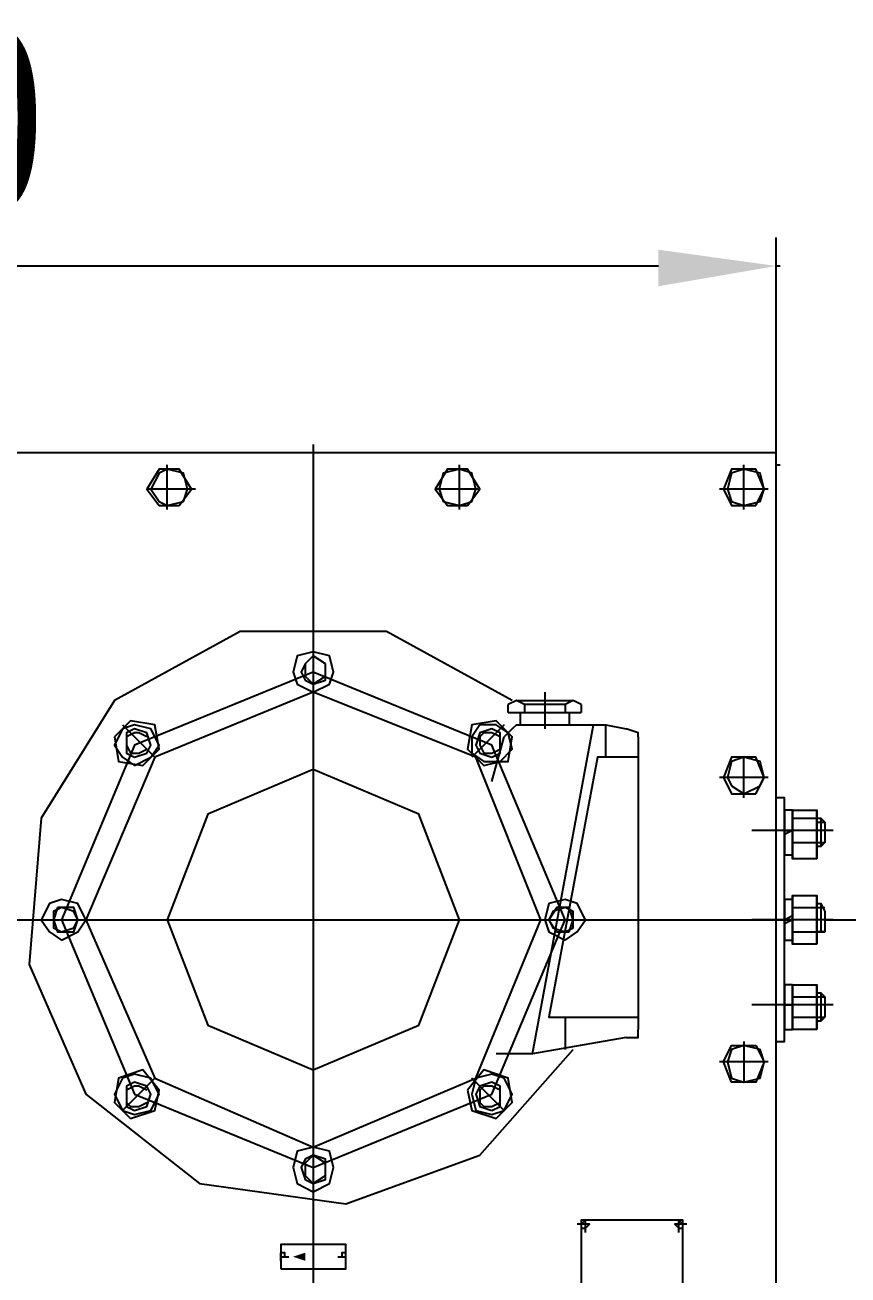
# Model space of a CAD drawing. Header units: inches. Extents: x -65 to 4788, y -4676 to 3369.
# Drawn here: x 1761 to 2084, y -1284.7 to -794 of the extents above; entities that cross this region are included whole.
import ezdxf

# ---------------------------------------------------------------- set-up
doc = ezdxf.new("R2010")
doc.units = ezdxf.units.IN
doc.header["$MEASUREMENT"] = 0
doc.layers.get('0').update_dxf_attribs({"color": 250, "linetype": 'CONTINUOUS', "lineweight": 100})
doc.styles.get("Standard").update_dxf_attribs({"font": 'times.ttf', "width": 0.75})

msp = doc.modelspace()

# ---------------------------------------------------------------- hatches: boundary and pattern name
at = {"lineweight": -2}
for points in [[(2009.61, -882.23), (2009.61, -896.57), (2055.83, -888.6)], [(1866.16, -1277.5), (1870.94, -1275.91), (1870.94, -1279.1)]]:
    msp.add_hatch(color=0, dxfattribs=at).paths.add_polyline_path(points)

# ---------------------------------------------------------------- linework, layer by layer
at = {"color": 0, "lineweight": -2}
for points in [[(2055.83, -966.7), (2055.83, -877.45)], [(1437.41, -888.6), (2009.61, -888.6)], [(2055.83, -888.6), (2057.42, -888.6)], [(1874.13, -958.73), (1874.13, -1331.69)], [(1636.65, -1326.91), (2055.83, -1326.91), (2055.83, -961.92), (1450.16, -961.92), (1450.16, -1020.89)], [(1821.53, -982.64), (1826.31, -976.26), (1821.53, -968.3), (1813.56, -968.3), (1808.78, -976.26), (1813.56, -982.64), (1821.53, -982.64)], [(1816.75, -982.64), (1823.13, -981.05), (1824.72, -976.26), (1823.13, -969.89), (1816.75, -968.3), (1813.56, -969.89), (1810.38, -976.26), (1813.56, -981.05), (1816.75, -982.64)], [(1816.75, -984.23), (1816.75, -966.7)], [(1934.7, -982.64), (1939.48, -976.26), (1934.7, -968.3), (1926.73, -968.3), (1921.95, -976.26), (1926.73, -982.64), (1934.7, -982.64)], [(1931.51, -982.64), (1936.29, -981.05), (1937.88, -976.26), (1936.29, -969.89), (1931.51, -968.3), (1925.13, -969.89), (1923.54, -976.26), (1925.13, -981.05), (1931.51, -982.64)], [(1931.51, -984.23), (1931.51, -966.7)], [(2047.86, -982.64), (2051.05, -976.26), (2047.86, -968.3), (2038.3, -968.3), (2035.11, -976.26), (2038.3, -982.64), (2047.86, -982.64)], [(2043.08, -982.64), (2049.45, -981.05), (2051.05, -976.26), (2049.45, -969.89), (2043.08, -968.3), (2038.3, -969.89), (2036.7, -976.26), (2038.3, -981.05), (2043.08, -982.64)], [(2043.08, -984.23), (2043.08, -966.7)], [(2055.83, -966.7), (2057.42, -966.7)], [(1827.91, -976.26), (1808.78, -976.26)], [(1939.48, -976.26), (1921.95, -976.26)], [(2052.64, -976.26), (2033.52, -976.26)], [(1952.23, -1059.15), (1902.82, -1032.05), (1845.44, -1032.05), (1796.03, -1059.15), (1767.34, -1105.37), (1762.56, -1162.75), (1784.87, -1213.75), (1829.5, -1248.81), (1886.88, -1256.78), (1939.48, -1237.66), (1976.14, -1196.22)], [(1874.13, -1055.96), (1880.51, -1052.77), (1882.1, -1047.99), (1880.51, -1041.61), (1874.13, -1040.02), (1867.75, -1041.61), (1866.16, -1047.99), (1867.75, -1052.77), (1874.13, -1055.96)], [(1874.13, -1052.77), (1878.91, -1051.18), (1878.91, -1047.99), (1878.91, -1044.8), (1874.13, -1041.61), (1870.94, -1044.8), (1869.35, -1047.99), (1870.94, -1051.18), (1874.13, -1052.77)], [(1874.13, -1041.61), (1870.94, -1044.8), (1870.94, -1049.58), (1874.13, -1052.77), (1878.91, -1049.58), (1878.91, -1044.8)], [(1878.91, -1044.8), (1874.13, -1041.61)], [(1874.13, -1242.44), (1944.26, -1213.75), (1972.95, -1145.21), (1944.26, -1076.68), (1874.13, -1047.99), (1804, -1076.68), (1775.31, -1145.21), (1804, -1213.75), (1874.13, -1242.44)], [(1874.13, -1234.47), (1937.88, -1207.37), (1963.39, -1145.21), (1937.88, -1081.46), (1874.13, -1055.96), (1811.97, -1081.46), (1784.87, -1145.21), (1811.97, -1207.37), (1874.13, -1234.47)], [(1957.01, -1060.74), (1953.82, -1059.15), (1950.63, -1060.74)], [(1953.82, -1059.15), (1976.14, -1059.15)], [(1964.98, -1055.96), (1964.98, -1070.3)], [(1979.32, -1060.74), (1976.14, -1059.15), (1972.95, -1060.74)], [(1950.63, -1063.93), (1950.63, -1060.74)], [(1950.63, -1063.93), (1979.32, -1063.93)], [(1955.42, -1068.71), (1955.42, -1063.93)], [(1972.95, -1060.74), (1957.01, -1060.74)], [(1957.01, -1060.74), (1957.01, -1063.93)], [(1972.95, -1060.74), (1972.95, -1063.93)], [(1974.54, -1063.93), (1974.54, -1068.71)], [(1979.32, -1060.74), (1979.32, -1063.93)], [(1796.03, -1073.49), (1797.62, -1083.05), (1807.19, -1084.65), (1813.56, -1078.27), (1811.97, -1068.71), (1802.41, -1067.11), (1796.03, -1073.49)], [(1804, -1084.65), (1810.38, -1081.46), (1813.56, -1076.68), (1810.38, -1070.3), (1804, -1068.71), (1799.22, -1070.3), (1796.03, -1076.68), (1799.22, -1081.46), (1804, -1084.65)], [(1799.22, -1068.71), (1811.97, -1081.46)], [(1950.63, -1071.9), (1945.85, -1067.11), (1936.29, -1068.71), (1934.7, -1078.27), (1941.07, -1084.65), (1947.45, -1083.05)], [(1949.04, -1068.71), (1936.29, -1081.46)], [(1950.63, -1071.9), (1945.85, -1068.71), (1939.48, -1068.71), (1936.29, -1073.49), (1936.29, -1079.87), (1941.07, -1083.05), (1947.45, -1083.05)], [(1953.82, -1068.71), (1952.23, -1070.3), (1949.04, -1073.49)], [(1953.82, -1068.71), (1988.89, -1068.71), (1996.86, -1070.3)], [(1960.2, -1197.81), (1984.11, -1068.71)], [(1988.89, -1081.46), (1988.89, -1068.71)], [(1804, -1081.46), (1808.78, -1079.87), (1810.38, -1076.68), (1808.78, -1071.9), (1804, -1070.3), (1800.81, -1071.9), (1800.81, -1076.68), (1800.81, -1079.87), (1804, -1081.46)], [(1808.78, -1073.49), (1805.59, -1071.9), (1804, -1071.9), (1800.81, -1073.49), (1800.81, -1076.68), (1802.41, -1079.87), (1805.59, -1079.87), (1808.78, -1078.27)], [(1944.26, -1081.46), (1947.45, -1079.87), (1947.45, -1076.68), (1947.45, -1071.9), (1944.26, -1070.3), (1939.48, -1071.9), (1937.88, -1076.68), (1939.48, -1079.87), (1944.26, -1081.46)], [(1947.45, -1073.49), (1944.26, -1071.9), (1941.07, -1071.9), (1939.48, -1073.49), (1939.48, -1076.68), (1941.07, -1079.87), (1944.26, -1079.87), (1947.45, -1078.27)], [(1944.26, -1091.02), (1949.04, -1073.49)], [(1947.45, -1083.05), (1950.63, -1083.05), (1952.23, -1073.49), (1950.63, -1071.9)], [(1947.45, -1083.05), (1952.23, -1078.27), (1950.63, -1071.9)], [(2001.64, -1073.49), (2001.64, -1071.9), (1996.86, -1070.3)], [(2001.64, -1073.49), (2001.64, -1188.25)], [(2001.64, -1081.46), (1985.7, -1081.46), (1966.57, -1183.47), (2001.64, -1183.47)], [(2047.86, -1095.8), (2051.05, -1089.43), (2047.86, -1081.46), (2038.3, -1081.46), (2035.11, -1089.43), (2038.3, -1095.8), (2047.86, -1095.8)], [(2043.08, -1095.8), (2049.45, -1092.62), (2051.05, -1089.43), (2049.45, -1083.05), (2043.08, -1081.46), (2038.3, -1083.05), (2036.7, -1089.43), (2038.3, -1092.62), (2043.08, -1095.8)], [(2043.08, -1097.4), (2043.08, -1081.46)], [(1874.13, -1204.19), (1915.57, -1186.65), (1931.51, -1145.21), (1915.57, -1103.77), (1874.13, -1086.24), (1832.69, -1103.77), (1816.75, -1145.21), (1832.69, -1186.65), (1874.13, -1204.19)], [(2052.64, -1089.43), (2033.52, -1089.43)], [(2055.83, -1193.03), (2059.02, -1193.03), (2059.02, -1097.4), (2055.83, -1097.4)], [(2059.02, -1119.71), (2062.2, -1119.71), (2062.2, -1102.18), (2059.02, -1102.18), (2059.02, -1119.71)], [(2062.2, -1102.18), (2062.2, -1121.31)], [(2071.77, -1121.31), (2062.2, -1121.31), (2062.2, -1119.71), (2062.2, -1102.18), (2062.2, -1102.18), (2071.77, -1102.18), (2071.77, -1121.31)], [(2071.77, -1105.37), (2071.77, -1102.18)], [(2062.2, -1105.37), (2071.77, -1105.37)], [(2071.77, -1114.93), (2071.77, -1105.37)], [(2071.77, -1105.37), (2073.36, -1105.37), (2074.96, -1106.96), (2074.96, -1114.93), (2073.36, -1116.52), (2071.77, -1116.52)], [(2071.77, -1106.96), (2074.96, -1106.96)], [(2073.36, -1105.37), (2073.36, -1116.52)], [(2078.14, -1110.15), (2046.27, -1110.15)], [(2062.2, -1110.15), (2059.02, -1111.74)], [(2059.02, -1110.15), (2062.2, -1110.15)], [(2062.2, -1114.93), (2071.77, -1114.93)], [(2071.77, -1121.31), (2071.77, -1114.93)], [(2071.77, -1114.93), (2074.96, -1114.93)], [(1775.31, -1153.18), (1781.69, -1149.99), (1784.87, -1145.21), (1781.69, -1138.84), (1775.31, -1137.24), (1770.53, -1138.84), (1767.34, -1145.21), (1770.53, -1149.99), (1775.31, -1153.18)], [(1972.95, -1153.18), (1977.73, -1149.99), (1980.92, -1145.21), (1977.73, -1138.84), (1972.95, -1137.24), (1966.57, -1138.84), (1964.98, -1145.21), (1966.57, -1149.99), (1972.95, -1153.18)], [(2059.02, -1153.18), (2062.2, -1153.18), (2062.2, -1137.24), (2059.02, -1137.24), (2059.02, -1153.18)], [(2071.77, -1154.78), (2062.2, -1154.78), (2062.2, -1153.18), (2062.2, -1137.24), (2062.2, -1135.65), (2071.77, -1135.65), (2071.77, -1154.78)], [(2062.2, -1135.65), (2062.2, -1154.78)], [(2071.77, -1140.43), (2071.77, -1135.65)], [(1775.31, -1149.99), (1780.09, -1148.4), (1781.69, -1145.21), (1780.09, -1142.03), (1775.31, -1140.43), (1772.12, -1142.03), (1772.12, -1145.21), (1772.12, -1148.4), (1775.31, -1149.99)], [(1772.12, -1145.21), (1773.72, -1149.99), (1780.09, -1149.99), (1781.69, -1145.21), (1780.09, -1140.43), (1773.72, -1140.43)], [(1773.72, -1140.43), (1772.12, -1145.21)], [(1976.14, -1145.21), (1974.54, -1140.43), (1969.76, -1140.43), (1966.57, -1145.21), (1969.76, -1149.99), (1974.54, -1149.99)], [(1972.95, -1149.99), (1976.14, -1148.4), (1976.14, -1145.21), (1976.14, -1142.03), (1972.95, -1140.43), (1968.17, -1142.03), (1966.57, -1145.21), (1968.17, -1148.4), (1972.95, -1149.99)], [(2062.2, -1140.43), (2071.77, -1140.43)], [(2071.77, -1138.84), (2073.36, -1138.84), (2074.96, -1142.03), (2074.96, -1149.99), (2073.36, -1149.99), (2071.77, -1149.99)], [(2071.77, -1140.43), (2074.96, -1140.43)], [(2071.77, -1149.99), (2071.77, -1140.43)], [(2073.36, -1138.84), (2073.36, -1149.99)], [(1445.38, -1145.21), (2060.61, -1145.21)], [(1974.54, -1149.99), (1976.14, -1145.21)], [(2078.14, -1145.21), (2046.27, -1145.21)], [(2059.02, -1145.21), (2062.2, -1143.62)], [(2062.2, -1145.21), (2059.02, -1146.81)], [(2074.96, -1145.21), (2189.71, -1145.21)], [(2062.2, -1149.99), (2071.77, -1149.99)], [(2071.77, -1149.99), (2074.96, -1149.99)], [(2071.77, -1154.78), (2071.77, -1149.99)], [(2059.02, -1188.25), (2062.2, -1188.25), (2062.2, -1170.72), (2059.02, -1170.72), (2059.02, -1188.25)], [(2071.77, -1188.25), (2062.2, -1188.25), (2062.2, -1188.25), (2062.2, -1170.72), (2062.2, -1170.72), (2071.77, -1170.72), (2071.77, -1188.25)], [(2062.2, -1170.72), (2062.2, -1188.25)], [(2071.77, -1175.5), (2071.77, -1170.72)], [(2062.2, -1175.5), (2071.77, -1175.5)], [(2071.77, -1173.9), (2073.36, -1173.9), (2074.96, -1175.5), (2074.96, -1183.47), (2073.36, -1185.06), (2071.77, -1185.06)], [(2071.77, -1175.5), (2074.96, -1175.5)], [(2071.77, -1183.47), (2071.77, -1175.5)], [(2073.36, -1173.9), (2073.36, -1185.06)], [(2078.14, -1178.68), (2046.27, -1178.68)], [(2059.02, -1178.68), (2062.2, -1178.68)], [(2062.2, -1178.68), (2059.02, -1178.68)], [(1972.95, -1183.47), (1972.95, -1196.22)], [(2062.2, -1183.47), (2071.77, -1183.47)], [(2071.77, -1183.47), (2074.96, -1183.47)], [(2071.77, -1188.25), (2071.77, -1183.47)], [(1996.86, -1191.44), (1960.2, -1197.81), (1945.85, -1197.81)], [(1996.86, -1191.44), (2001.64, -1191.44), (2001.64, -1188.25)], [(2047.86, -1194.62), (2051.05, -1201), (2047.86, -1208.97), (2038.3, -1208.97), (2035.11, -1201), (2038.3, -1194.62), (2047.86, -1194.62)], [(2043.08, -1208.97), (2049.45, -1207.37), (2051.05, -1201), (2049.45, -1196.22), (2043.08, -1194.62), (2038.3, -1196.22), (2036.7, -1201), (2038.3, -1207.37), (2043.08, -1208.97)], [(2043.08, -1193.03), (2043.08, -1208.97)], [(2052.64, -1201), (2033.52, -1201)], [(1802.41, -1223.31), (1811.97, -1220.12), (1813.56, -1212.16), (1807.19, -1204.19), (1797.62, -1207.37), (1796.03, -1216.94), (1802.41, -1223.31)], [(1804, -1221.72), (1810.38, -1220.12), (1813.56, -1213.75), (1810.38, -1207.37), (1804, -1205.78), (1799.22, -1207.37), (1796.03, -1213.75), (1799.22, -1220.12), (1804, -1221.72)], [(1934.7, -1212.16), (1936.29, -1220.12), (1945.85, -1223.31), (1952.23, -1216.94), (1950.63, -1207.37), (1941.07, -1204.19), (1934.7, -1212.16)], [(1944.26, -1221.72), (1949.04, -1220.12), (1952.23, -1213.75), (1949.04, -1207.37), (1944.26, -1205.78), (1937.88, -1207.37), (1936.29, -1213.75), (1937.88, -1220.12), (1944.26, -1221.72)], [(1799.22, -1220.12), (1811.97, -1207.37)], [(1804, -1220.12), (1808.78, -1218.53), (1810.38, -1213.75), (1808.78, -1210.56), (1804, -1208.97), (1800.81, -1210.56), (1800.81, -1213.75), (1800.81, -1218.53), (1804, -1220.12)], [(1808.78, -1212.16), (1805.59, -1210.56), (1804, -1210.56), (1800.81, -1212.16), (1800.81, -1216.94), (1802.41, -1218.53), (1805.59, -1218.53), (1808.78, -1216.94)], [(1949.04, -1220.12), (1936.29, -1207.37)], [(1944.26, -1220.12), (1947.45, -1218.53), (1947.45, -1213.75), (1947.45, -1210.56), (1944.26, -1208.97), (1939.48, -1210.56), (1937.88, -1213.75), (1939.48, -1218.53), (1944.26, -1220.12)], [(1947.45, -1212.16), (1944.26, -1210.56), (1941.07, -1210.56), (1939.48, -1212.16), (1939.48, -1216.94), (1941.07, -1218.53), (1944.26, -1218.53), (1947.45, -1216.94)], [(1874.13, -1252), (1880.51, -1248.81), (1882.1, -1242.44), (1880.51, -1236.06), (1874.13, -1234.47), (1867.75, -1236.06), (1866.16, -1242.44), (1867.75, -1248.81), (1874.13, -1252)], [(1874.13, -1248.81), (1878.91, -1247.22), (1878.91, -1242.44), (1878.91, -1239.25), (1874.13, -1237.66), (1870.94, -1239.25), (1869.35, -1242.44), (1870.94, -1247.22), (1874.13, -1248.81)], [(1874.13, -1248.81), (1878.91, -1245.63), (1878.91, -1240.84), (1874.13, -1237.66), (1870.94, -1240.84), (1870.94, -1245.63)], [(1870.94, -1245.63), (1874.13, -1248.81)], [(1982.51, -1264.75), (1977.73, -1264.75)], [(1980.92, -1266.35), (1980.92, -1266.35), (1982.51, -1264.75), (1980.92, -1264.75), (1980.92, -1263.16), (1979.32, -1264.75), (1979.32, -1266.35), (1980.92, -1266.35)], [(1979.32, -1290.25), (2019.17, -1290.25), (2019.17, -1263.16), (1979.32, -1263.16), (1979.32, -1290.25)], [(1980.92, -1267.94), (1980.92, -1263.16)], [(2017.58, -1266.35), (2019.17, -1266.35), (2019.17, -1264.75), (2017.58, -1263.16), (2017.58, -1264.75), (2015.98, -1264.75), (2017.58, -1266.35), (2017.58, -1266.35)], [(2020.76, -1264.75), (2015.98, -1264.75)], [(2017.58, -1267.94), (2017.58, -1263.16)], [(1861.38, -1282.29), (1886.88, -1282.29), (1886.88, -1272.72), (1861.38, -1272.72), (1861.38, -1282.29)], [(1861.38, -1277.5), (1862.97, -1277.5), (1862.97, -1275.91), (1861.38, -1275.91), (1861.38, -1277.5), (1861.38, -1277.5)], [(1861.38, -1279.1), (1861.38, -1275.91)], [(1861.38, -1277.5), (1864.57, -1277.5)], [(1883.69, -1277.5), (1886.88, -1277.5)], [(1886.88, -1277.5), (1886.88, -1277.5), (1886.88, -1275.91), (1885.29, -1275.91), (1885.29, -1277.5), (1886.88, -1277.5)], [(1886.88, -1279.1), (1886.88, -1275.91)]]:
    msp.add_lwpolyline(points, dxfattribs=at)

# ---------------------------------------------------------------- texts
at = {"color": 0, "lineweight": -2, "insert": (1646.56, -795.14), "char_height": 71.724, "attachment_point": 1}
msp.add_mtext_dynamic_manual_height_columns('830', width=26.6774, gutter_width=12.5, heights=[0], dxfattribs=at)

doc.saveas('drawing.dxf')
